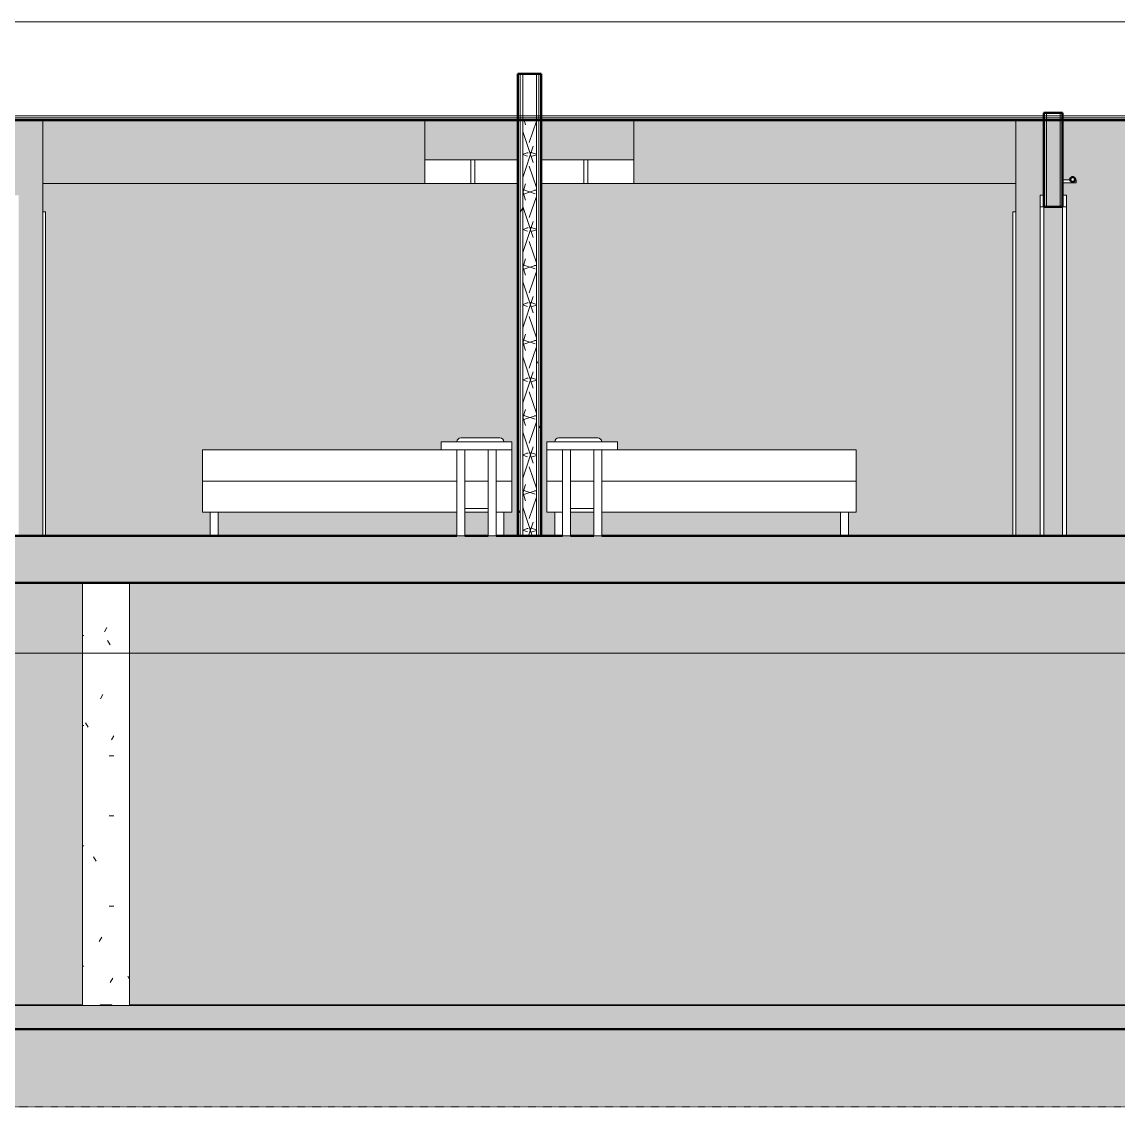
# Model space of a CAD drawing. Header units: inches. Extents: x 9584 to 15274, y -226 to 527.
# Drawn here: x 13887 to 14167, y -145.9 to 131.2 of the extents above; entities that cross this region are included whole.
import ezdxf

# ---------------------------------------------------------------- set-up
doc = ezdxf.new("R2010")
doc.units = ezdxf.units.IN
doc.header["$MEASUREMENT"] = 0
doc.linetypes.add('Aligning Line 1_8_', pattern=[0.25, 0.125, -0.125])
doc.linetypes.add('Grid Line 1_2_', pattern=[0.875, 0.5, -0.125, 0.125, -0.125])
for name, color, linetype, lineweight in [('0-5', 250, 'Continuous', 13), ('0-6', 90, 'Continuous', 5), ('A-AREA-PATT-2', 254, 'Continuous', 9), ('A-AREA-PATT-4', 41, 'Continuous', 9), ('A-DOOR-1', 7, 'Continuous', 9), ('A-DOOR-5', 250, 'Continuous', 13), ('A-DOOR-6', 10, 'Continuous', 50), ('A-DOOR-FRAM-1', 7, 'Continuous', 9), ('A-DOOR-FRAM-2', 50, 'Continuous', 20), ('A-FLOR-1', 192, 'Continuous', 50), ('A-FLOR-LEVL-1', 51, 'Grid Line 1_2_', 9), ('A-FLOR-MCUT', 51, 'Continuous', 13), ('A-FLOR-PATT-1', 8, 'Continuous', 9), ('A-GENM-2', 7, 'Continuous', 9), ('A-WALL-1', 250, 'Continuous', 13), ('A-WALL-2', 10, 'Continuous', 50), ('A-WALL-PATT-1', 253, 'Continuous', 9), ('A-WALL-PATT-2', 7, 'Continuous', 9), ('C-BLDG-PADS-1', 253, 'Continuous', 9), ('C-BLDG-PADS-2', 250, 'Continuous', 13), ('C-TOPO', 7, 'Continuous', 9), ('C-TOPO-1', 10, 'Continuous', 50), ('G-ANNO-SYMB', 111, 'Aligning Line 1_8_', 9), ('G-ANNO-SYMB-1', 147, 'Aligning Line 1_8_', 9), ('I-FURN-1', 7, 'Continuous', 9), ('I-WALL-1', 10, 'Continuous', 50), ('Q-CASE-2', 7, 'Continuous', 9), ('S-COLS', 52, 'Continuous', 9)]:
    doc.layers.add(name, color=color, linetype=linetype, lineweight=lineweight)
doc.layers.add('A-AREA-PATT-1', color=7, linetype='Continuous', lineweight=9, transparency=1)
pattern_1 = [(0, (3257.106, 59.024), (30.72, 7.68), [1.267, -21.773, 1.267, -21.773, -122.88]), (0, (3257.106, 59.024), (30.72, 7.68), [-46.08, 1.267, -44.813, 1.267, -21.773, -53.76]), (0, (3257.106, 59.024), (30.72, 7.68), [-115.2, 1.267, -14.093, 1.267, -37.133]), (120, (3268.626, 62.864), (-22.01108, 22.7643), [1.267, -21.773, 1.267, -21.773, -122.88]), (120, (3268.626, 62.864), (-22.01108, 22.7643), [-46.08, 1.267, -44.813, 1.267, -21.773, -53.76]), (120, (3268.626, 62.864), (-22.01108, 22.7643), [-115.2, 1.267, -14.093, 1.267, -37.133]), (240, (3272.466, 78.224), (-8.70892, -30.4443), [1.267, -21.773, 1.267, -21.773, -122.88]), (240, (3272.466, 78.224), (-8.70892, -30.4443), [-46.08, 1.267, -44.813, 1.267, -21.773, -53.76]), (240, (3272.466, 78.224), (-8.70892, -30.4443), [-115.2, 1.267, -14.093, 1.267, -37.133])]

# ---------------------------------------------------------------- blocks, each defined once
blk = doc.blocks.new('CTR - 2nd Phase_rvt-2-BUILDING SECTION - NORTH_SOUTH - LOOKING WEST')
at = {"layer": 'A-FLOR-LEVL-1'}
for p, q in [((1856.66, 0), (4168.71, 0)), ((1856.66, -30), (4168.71, -30)), ((1856.66, -120), (4168.71, -120))]:
    blk.add_line(p, q, dxfattribs=at)
blk = doc.blocks.new('FOLDING_SLIDING CLOSET - 60_ x 80_-1494136-BUILDING SECTION - NORTH_SOUTH - LOOKING WEST')
at = {"layer": 'A-DOOR-1'}
for p, q in [((2811.18, 82.75), (2811.93, 82.75)), ((2811.93, 82.75), (2811.93, 0))]:
    blk.add_line(p, q, dxfattribs=at)
blk = doc.blocks.new('OD_CW_Upper Cabinet - OD_CW_Upper Cabinet-1892285-BUILDING SECTION - NORTH_SOUTH - LOOKING WEST')
at = {"layer": 'Q-CASE-2'}
for p, q in [((2920.52, 90), (2920.52, 96)), ((2921.52, 96), (2920.52, 96)), ((2921.52, 96), (2921.52, 90)), ((2921.52, 90), (2921.52, 96)), ((2932.52, 96), (2921.52, 96))]:
    blk.add_line(p, q, dxfattribs=at)
blk = doc.blocks.new('OD_CW_Upper Cabinet - OD_CW_Upper Cabinet-1952713-BUILDING SECTION - NORTH_SOUTH - LOOKING WEST')
at = {"layer": 'Q-CASE-2'}
for q in [(2908.76, 96), (2920.52, 90)]:
    blk.add_line((2920.52, 96), q, dxfattribs=at)
blk = doc.blocks.new('FOLDING_SLIDING CLOSET - 60_ x 80_-V63-BUILDING SECTION - NORTH_SOUTH - LOOKING WEST')
at = {"layer": 'A-DOOR-1'}
for p, q in [((3058.99, 82.75), (3059.74, 82.75)), ((3058.99, 0), (3058.99, 82.75))]:
    blk.add_line(p, q, dxfattribs=at)
blk = doc.blocks.new('Interior_barn_door_18732 - Interior_barn_door_18732-1655839-BUILDING SECTION - NORTH_SOUTH - LOOKING WEST')
at = {"layer": 'A-DOOR-5'}
for p, q in [((3071.67, 90.96), (3073.64, 90.96)), ((3075.14, 90.15), (3071.67, 90.15)), ((3074.86, 90.96), (3075.14, 90.96)), ((3075.14, 90.96), (3075.14, 90.15))]:
    blk.add_line(p, q, dxfattribs=at)
at = {"layer": 'A-DOOR-6'}
for start, end in [(90, 270), (270, 90)]:
    blk.add_arc((3074.25, 91), 0.625, start, end, dxfattribs=at)
at = {"layer": 'A-DOOR-FRAM-1'}
for p, q in [((3065.92, 0), (3065.92, 84)), ((3066.92, 84), (3066.92, 0)), ((3071.67, 0), (3071.67, 84)), ((3072.67, 84), (3072.67, 0))]:
    blk.add_line(p, q, dxfattribs=at)
at = {"layer": 'A-DOOR-FRAM-2'}
for p, q in [((3065.92, 87), (3065.92, 84)), ((3066.92, 87), (3065.92, 87)), ((3066.92, 84), (3066.92, 87)), ((3072.67, 87), (3071.67, 87)), ((3071.67, 87), (3071.67, 84)), ((3072.67, 84), (3072.67, 87)), ((3065.92, 84), (3066.92, 84)), ((3071.67, 84), (3072.67, 84))]:
    blk.add_line(p, q, dxfattribs=at)
blk = doc.blocks.new('OD_CW_Upper Cabinet - OD_CW_Upper Cabinet-1892228-BUILDING SECTION - NORTH_SOUTH - LOOKING WEST')
at = {"layer": 'Q-CASE-2'}
for p, q in [((2949.4, 96), (2938.52, 96)), ((2950.4, 96), (2949.4, 96)), ((2949.4, 90), (2949.4, 96)), ((2949.4, 96), (2949.4, 90)), ((2950.4, 96), (2950.4, 90))]:
    blk.add_line(p, q, dxfattribs=at)
blk = doc.blocks.new('OD_CW_Upper Cabinet - OD_CW_Upper Cabinet-1952556-BUILDING SECTION - NORTH_SOUTH - LOOKING WEST')
at = {"layer": 'Q-CASE-2'}
for p in [(2950.4, 90), (2962.16, 96)]:
    blk.add_line(p, (2950.4, 96), dxfattribs=at)
blk = doc.blocks.new('Bed-Standard - Queen 60_ x 79_-1242961-BUILDING SECTION - NORTH_SOUTH - LOOKING WEST')
at = {"layer": 'I-FURN-1'}
for p, q in [((2952.95, 25), (2942.95, 25)), ((2939.95, 22), (2939.95, 14)), ((2957.95, 22), (3017.95, 22)), ((3017.95, 22), (3018.95, 22)), ((3018.95, 14), (3018.95, 22)), ((2939.95, 14), (2939.95, 6)), ((2939.95, 14), (2940.95, 14)), ((2940.95, 14), (2939.95, 14)), ((2940.95, 14), (2943.95, 14)), ((2943.95, 14), (2940.95, 14)), ((2945.95, 14), (2951.95, 14)), ((2951.95, 14), (2945.95, 14)), ((2953.95, 14), (3017.95, 14)), ((3017.95, 14), (2953.95, 14)), ((3017.95, 14), (3018.95, 14)), ((3018.95, 14), (3017.95, 14)), ((3018.95, 6), (3018.95, 14)), ((2940.95, 6), (2939.95, 6)), ((2943.95, 6), (2940.95, 6)), ((2941.95, 6), (2941.95, 0)), ((2941.95, 6), (2941.95, 0)), ((3017.95, 6), (2953.95, 6)), ((3014.95, 6), (3014.95, 0)), ((3014.95, 6), (3014.95, 0)), ((3016.95, 0), (3016.95, 6)), ((3016.95, 0), (3016.95, 6)), ((3018.95, 6), (3017.95, 6))]:
    blk.add_line(p, q, dxfattribs=at)
for centre, start, end in [((2942.95, 24), 90, 180), ((2952.95, 24), 0, 90)]:
    blk.add_arc(centre, 1, start, end, dxfattribs=at)
blk = doc.blocks.new('Table-Night Stand - 18_ x 18_ x 24_-1352623-BUILDING SECTION - NORTH_SOUTH - LOOKING WEST')
at = {"layer": 'I-FURN-1'}
for p, q in [((2939.95, 24), (2957.95, 24)), ((2939.95, 22), (2939.95, 24)), ((2957.95, 22), (2957.95, 24)), ((2957.95, 22), (2939.95, 22)), ((2943.95, 0), (2943.95, 22)), ((2945.95, 0), (2945.95, 22)), ((2951.95, 0), (2951.95, 22)), ((2953.95, 0), (2953.95, 22)), ((2945.95, 7), (2951.95, 7)), ((2945.95, 6), (2945.95, 7)), ((2951.95, 6), (2945.95, 6)), ((2951.95, 6), (2951.95, 7)), ((2945.95, 0), (2943.95, 0)), ((2953.95, 0), (2951.95, 0))]:
    blk.add_line(p, q, dxfattribs=at)
blk = doc.blocks.new('Bed-Standard - Queen 60_ x 79_-1433484-BUILDING SECTION - NORTH_SOUTH - LOOKING WEST')
at = {"layer": 'I-FURN-1'}
for p, q in [((3331.17, 25), (3321.17, 25)), ((3255.17, 22), (3255.17, 14)), ((3255.17, 22), (3256.17, 22)), ((3256.17, 22), (3316.17, 22)), ((3334.17, 14), (3334.17, 22)), ((3255.17, 14), (3255.17, 6)), ((3255.17, 14), (3256.17, 14)), ((3256.17, 14), (3255.17, 14)), ((3256.17, 14), (3320.17, 14)), ((3320.17, 14), (3256.17, 14)), ((3322.17, 14), (3328.17, 14)), ((3328.17, 14), (3322.17, 14)), ((3330.17, 14), (3333.17, 14)), ((3333.17, 14), (3330.17, 14)), ((3333.17, 14), (3334.17, 14)), ((3334.17, 14), (3333.17, 14)), ((3334.17, 6), (3334.17, 14)), ((3256.17, 6), (3255.17, 6)), ((3320.17, 6), (3256.17, 6)), ((3257.17, 6), (3257.17, 0)), ((3257.17, 6), (3257.17, 0)), ((3259.17, 0), (3259.17, 6)), ((3259.17, 0), (3259.17, 6)), ((3333.17, 6), (3330.17, 6)), ((3332.17, 0), (3332.17, 6)), ((3332.17, 0), (3332.17, 6)), ((3334.17, 6), (3333.17, 6))]:
    blk.add_line(p, q, dxfattribs=at)
for centre, start, end in [((3321.17, 24), 90, 180), ((3331.17, 24), 360, 90)]:
    blk.add_arc(centre, 1, start, end, dxfattribs=at)
blk = doc.blocks.new('Table-Night Stand - 18_ x 18_ x 24_-1372838-BUILDING SECTION - NORTH_SOUTH - LOOKING WEST')
at = {"layer": 'I-FURN-1'}
for p, q in [((3316.17, 24), (3334.17, 24)), ((3316.17, 24), (3316.17, 22)), ((3334.17, 24), (3334.17, 22)), ((3334.17, 22), (3316.17, 22)), ((3320.17, 22), (3320.17, 0)), ((3322.17, 22), (3322.17, 0)), ((3328.17, 22), (3328.17, 0)), ((3330.17, 22), (3330.17, 0)), ((3322.17, 7), (3328.17, 7)), ((3322.17, 7), (3322.17, 6)), ((3328.17, 6), (3322.17, 6)), ((3328.17, 7), (3328.17, 6)), ((3322.17, 0), (3320.17, 0)), ((3330.17, 0), (3328.17, 0))]:
    blk.add_line(p, q, dxfattribs=at)
blk = doc.blocks.new('CTR - 1st Phase - Unit Layouts_rvt-2-BUILDING SECTION - NORTH_SOUTH - LOOKING WEST')
at = {"layer": 'A-WALL-1'}
for p, q in [((3067.55, 84), (3067.55, 108)), ((3071.05, 84), (3071.05, 108)), ((2811.18, 106.12), (2811.18, 0)), ((2908.76, 90), (2908.76, 106.12)), ((2962.16, 106.12), (2962.16, 90)), ((3059.74, 0), (3059.74, 106.12)), ((2932.52, 90), (2811.18, 90)), ((3059.74, 90), (2938.52, 90)), ((3066.92, 0), (3066.92, 84)), ((3071.67, 84), (3071.67, 0))]:
    blk.add_line(p, q, dxfattribs=at)
at = {"layer": 'A-WALL-2'}
for p, q in [((3071.67, 108), (3066.92, 108)), ((3066.92, 108), (3066.92, 84)), ((3071.67, 84), (3071.67, 108)), ((3066.92, 84), (3071.67, 84))]:
    blk.add_line(p, q, dxfattribs=at)
at = {"layer": '0-5'}
for name, p in [('OD_CW_Upper Cabinet - OD_CW_Upper Cabinet-1952713-BUILDING SECTION - NORTH_SOUTH - LOOKING WEST', (0, 0)), ('OD_CW_Upper Cabinet - OD_CW_Upper Cabinet-1892285-BUILDING SECTION - NORTH_SOUTH - LOOKING WEST', (0, 0)), ('OD_CW_Upper Cabinet - OD_CW_Upper Cabinet-1892228-BUILDING SECTION - NORTH_SOUTH - LOOKING WEST', (0, 0)), ('OD_CW_Upper Cabinet - OD_CW_Upper Cabinet-1952556-BUILDING SECTION - NORTH_SOUTH - LOOKING WEST', (0, 0)), ('Interior_barn_door_18732 - Interior_barn_door_18732-1655839-BUILDING SECTION - NORTH_SOUTH - LOOKING WEST', (0, 0)), ('FOLDING_SLIDING CLOSET - 60_ x 80_-1494136-BUILDING SECTION - NORTH_SOUTH - LOOKING WEST', (0, 0)), ('FOLDING_SLIDING CLOSET - 60_ x 80_-V63-BUILDING SECTION - NORTH_SOUTH - LOOKING WEST', (0, 0)), ('Bed-Standard - Queen 60_ x 79_-1433484-BUILDING SECTION - NORTH_SOUTH - LOOKING WEST', (-403.2, 0)), ('Table-Night Stand - 18_ x 18_ x 24_-1372838-BUILDING SECTION - NORTH_SOUTH - LOOKING WEST', (-403.2, 0)), ('Bed-Standard - Queen 60_ x 79_-1242961-BUILDING SECTION - NORTH_SOUTH - LOOKING WEST', (0, 0)), ('Table-Night Stand - 18_ x 18_ x 24_-1352623-BUILDING SECTION - NORTH_SOUTH - LOOKING WEST', (0, 0))]:
    blk.add_blockref(name, p, dxfattribs=at)
blk = doc.blocks.new('CTR  - Topography_rvt-2-BUILDING SECTION - NORTH_SOUTH - LOOKING WEST')
at = {"layer": 'C-BLDG-PADS-1'}
h = blk.add_hatch(dxfattribs=at)
h.set_pattern_fill('FP_44', color=256, style=0, pattern_type=2)
h.set_pattern_definition([(50, (3257.106, 59.024), (27.5427, -2.40992), [2.88, -31.68]), (355, (3257.106, 59.024), (-5.32784, 28.88427), [2.304, -25.344]), (100.451, (3259.402, 58.823), (22.2153, 26.47393), [2.448, -26.924]), (46.184, (3257.106, 66.704), (40.9819, -6.3564), [4.32, -47.52]), (96.636, (3260.522, 66.175), (35.8907, 37.4062), [3.671, -40.386]), (351.184, (3257.106, 66.704), (35.891, 37.4062), [3.456, -38.016]), (21, (3260.946, 64.784), (22.92104, -15.46073), [2.88, -31.68]), (326, (3260.946, 64.784), (9.34353, 27.84574), [2.304, -25.344]), (71.451, (3262.856, 63.496), (32.26477, 12.3844), [2.448, -26.924]), (37.5, (3257.106, 59.024), (0.466855, 12.78271), [1.267, -23.77, 1.267, -24.461, -25.44]), (37.5, (3257.106, 59.024), (0.466855, 12.78271), [-50.765, 1.267, -24.173]), (7.5, (3257.106, 59.024), (10.10159, 15.14509), [1.267, -13.402, 1.267, -23.194, -9.696]), (7.5, (3257.106, 59.024), (10.10159, 15.14509), [-39.13, 1.267, -8.429]), (327.5, (3248.543, 59.024), (20.49916, -0.86578), [1.267, -8.333, 1.267, -28.685, -39.744]), (327.5, (3248.543, 59.024), (20.49916, -0.86578), [-39.552, 1.267, -38.477]), (317.5, (3244.703, 59.024), (22.39478, 3.8443), [1.267, -11.213, 1.267, -18.624, -28.224]), (317.5, (3244.703, 59.024), (22.39478, 3.8443), [-32.371, 1.267, -26.957])])
h.paths.add_polyline_path([(3277.51, -126), (3824.32, -126), (3824.32, -120), (1953.38, -120), (1953.38, -126), (3145.09, -126)], flags=0)
at = {"layer": 'C-TOPO'}
h = blk.add_hatch(dxfattribs=at)
h.set_pattern_fill('FP_51', color=256, style=0, pattern_type=2)
h.set_pattern_definition([(0, (3257.106, 59.024), (24, 24), [24, -24]), (0, (3257.106, 68.024), (24, 24), [24, -24]), (0, (3257.106, 77.024), (24, 24), [24, -24]), (90, (3260.106, 80.024), (-24, 24), [24, -24]), (90, (3269.106, 80.024), (-24, 24), [24, -24]), (90, (3278.106, 80.024), (-24, 24), [24, -24])])
h.paths.add_polyline_path([(3145.09, -145.9), (3824.32, -145.9), (3824.32, -126.01), (1953.38, -126.01), (1953.38, -145.9), (3012.68, -145.9)], flags=0)
at = {"layer": 'A-FLOR-LEVL-1'}
for p, q in [((1856.66, 0), (4168.71, 0)), ((1856.66, -120), (4168.71, -120))]:
    blk.add_line(p, q, dxfattribs=at)
at = {"layer": 'C-BLDG-PADS-2'}
for p, q in [((3824.32, -120), (1953.38, -120)), ((1953.38, -126), (3824.32, -126))]:
    blk.add_line(p, q, dxfattribs=at)
at = {"layer": 'C-TOPO'}
blk.add_line((3492.92, -126.01), (1953.38, -126.01), dxfattribs=at)
at = {"layer": 'C-TOPO-1'}
blk.add_line((3492.92, -126.01), (1953.38, -126.01), dxfattribs=at)
at = {"layer": 'G-ANNO-SYMB-1'}
blk.add_line((1953.38, 0), (4071.98, 0), dxfattribs=at)
blk = doc.blocks.new('Parking_Stall_Multiple - STANDARD-1953997-BUILDING SECTION - NORTH_SOUTH - LOOKING WEST')
at = {"layer": 'A-GENM-2'}
for p, q in [((2719.82, -119.75), (2821.32, -119.75)), ((2825.82, -119.75), (2828.82, -119.75)), ((2825.82, -119.75), (2825.82, -120)), ((2825.82, -119.75), (2828.82, -119.75)), ((2825.82, -119.75), (2825.82, -120)), ((2828.82, -120), (2828.82, -119.75)), ((2828.82, -119.75), (2828.82, -120)), ((2833.32, -119.75), (2934.82, -119.75)), ((2934.82, -119.75), (2937.82, -119.75)), ((2934.82, -119.75), (2934.82, -120)), ((2934.82, -119.75), (2937.82, -119.75)), ((2934.82, -119.75), (2934.82, -120)), ((2937.82, -120), (2937.82, -119.75)), ((2937.82, -119.75), (3043.82, -119.75)), ((2937.82, -119.75), (2937.82, -120)), ((3043.82, -119.75), (3046.82, -119.75)), ((3043.82, -119.75), (3043.82, -120)), ((3043.82, -119.75), (3046.82, -119.75)), ((3043.82, -119.75), (3043.82, -120)), ((3046.82, -120), (3046.82, -119.75)), ((3046.82, -119.75), (3148.32, -119.75)), ((3046.82, -119.75), (3046.82, -120))]:
    blk.add_line(p, q, dxfattribs=at)
blk = doc.blocks.new('CTR - 1st Phase - Common Walls_rvt-2-BUILDING SECTION - NORTH_SOUTH - LOOKING WEST')
at = {"layer": 'A-AREA-PATT-1'}
h = blk.add_hatch(color=256, dxfattribs=at)
h.paths.add_polyline_path([(1953.38, -120), (1953.82, -120), (1953.82, -119.75), (2167.32, -119.75), (2167.32, -12), (1953.38, -12)], flags=0)
h.paths.add_polyline_path([(3819.32, -120), (3819.32, -12), (3721.12, -12), (3721.12, -66.41), (3713.12, -66.41), (3713.12, -12), (3487.32, -12), (3487.32, -119.75), (3809.82, -119.75), (3809.82, -120)], flags=0)
h.paths.add_polyline_path([(2179.32, -119.75), (2494.32, -119.75), (2494.32, -12), (2492.14, -12), (2492.14, -66.41), (2484.14, -66.41), (2484.14, -12), (2253.74, -12), (2253.74, -66.41), (2245.74, -66.41), (2245.74, -12), (2179.32, -12), (2179.32, -61.78)], flags=0)
h.paths.add_polyline_path([(2610.82, -119.75), (2821.32, -119.75), (2821.32, -12), (2799.71, -12), (2799.71, -66.41), (2791.71, -66.41), (2791.71, -12), (2506.32, -12), (2506.32, -119.75), (2607.82, -119.75)], flags=0)
h.paths.add_polyline_path([(3414.11, -119.75), (3475.32, -119.75), (3475.32, -12), (3414.11, -12), (3414.11, -66.41), (3406.11, -66.41), (3406.11, -12), (3160.32, -12), (3160.32, -119.75), (3409.92, -119.75)], flags=0)
h.paths.add_polyline_path([(2833.32, -119.75), (3148.32, -119.75), (3148.32, -12), (3106.91, -12), (3106.91, -66.41), (3098.91, -66.41), (3098.91, -12), (2833.32, -12), (2833.32, -61.78)], flags=0)
at = {"layer": 'A-AREA-PATT-2'}
h = blk.add_hatch(color=256, dxfattribs=at)
h.paths.add_polyline_path([(2938.52, 0), (2941.97, 0), (2941.97, 6), (2939.95, 6), (2939.95, 24), (2941.95, 24), (2942.08, 24.5), (2942.45, 24.87), (2942.95, 25), (2952.95, 25), (2953.45, 24.87), (2953.81, 24.5), (2953.95, 24), (2957.95, 24), (2957.95, 22), (3018.95, 22), (3018.95, 6), (3016.92, 6), (3016.92, 0), (3058.99, 0), (3058.99, 82.75), (3059.74, 82.75), (3059.74, 0), (3065.92, 0), (3065.92, 87), (3066.92, 87), (3066.92, 0), (3071.67, 0), (3071.67, 87), (3072.67, 87), (3072.67, 0), (3097.57, 0), (3097.57, 13.5), (3093.24, 13.5), (3093.24, 18), (3100.02, 18), (3100.02, 83), (3134.12, 83), (3134.12, 106.12), (2938.52, 106.12), (2938.52, 96), (2962.16, 96), (2962.16, 90), (2938.52, 90), (2938.52, 1.3)], flags=0)
h.paths.add_polyline_path([(2943.92, 0), (2943.95, 0), (2943.92, 1.3)], flags=0)
h.paths.add_polyline_path([(2945.95, 0), (2951.95, 0), (2951.95, 6), (2945.95, 6), (2945.95, 1.3)], flags=0)
h.paths.add_polyline_path([(2953.95, 0), (3014.97, 0), (3014.97, 6), (2953.95, 6)], flags=0)
h.paths.add_polyline_path([(3072.67, 90.15), (3071.67, 90.15), (3071.67, 90.96), (3073.62, 91), (3073.8, 91.44), (3074.25, 91.62), (3074.69, 91.44), (3074.87, 90.96), (3075.14, 90.92), (3075.14, 90.15)], flags=0)
at = {"layer": 'A-AREA-PATT-4'}
h = blk.add_hatch(color=256, dxfattribs=at)
h.paths.add_polyline_path([(2918.97, 0), (2924.97, 0), (2924.97, 6), (2918.97, 6), (2918.97, 1.3)], flags=0)
h.paths.add_polyline_path([(2929.92, 0), (2932.52, 0), (2932.52, 90), (2908.76, 90), (2908.76, 96), (2932.52, 96), (2932.52, 106.12), (2704.7, 106.12), (2704.7, 51), (2706.55, 51), (2706.55, 83), (2742.55, 83), (2742.55, 18), (2766.82, 18), (2766.82, 0), (2798.25, 0), (2798.25, 87), (2799.25, 87), (2799.25, 0), (2804, 0), (2804, 87), (2805, 87), (2805, 0), (2811.18, 0), (2811.18, 82.75), (2811.93, 82.75), (2811.93, 0), (2854, 0), (2854, 6), (2851.97, 6), (2851.97, 22), (2912.97, 22), (2912.97, 24), (2916.97, 24), (2917.11, 24.5), (2917.47, 24.87), (2917.97, 25), (2927.97, 25), (2928.47, 24.87), (2928.84, 24.5), (2928.97, 24), (2930.97, 24), (2930.97, 6), (2928.95, 6), (2928.95, 0)], flags=0)
h.paths.add_polyline_path([(2745.6, 0), (2762.82, 0), (2762.82, 13.5), (2742.55, 13.5), (2742.55, 0)], flags=0)
h.paths.add_polyline_path([(2855.95, 0), (2916.97, 0), (2916.97, 6), (2855.95, 6), (2855.95, 1.3)], flags=0)
h.paths.add_polyline_path([(2777.68, 1), (2772.7, 1), (2772.7, 85.37), (2777.68, 85.37), (2777.68, 3)], flags=0)
h.paths.add_polyline_path([(2798.25, 90.15), (2795.78, 90.15), (2795.78, 90.96), (2796.05, 91), (2796.23, 91.44), (2796.67, 91.62), (2797.12, 91.44), (2797.32, 90.96), (2799.25, 90.96), (2799.25, 90.15)], flags=0)
at = {"layer": 'A-WALL-PATT-1'}
h = blk.add_hatch(dxfattribs=at)
h.set_pattern_fill('FP_52', color=256, style=0, pattern_type=2)
h.set_pattern_definition([(161.57, (3257.586, 59.504), (-3.8399538, -1.54e-05), [0, -27.322, 3.034, 0]), (18.43, (3256.626, 59.504), (-3.839954, 1.54e-05), [0, -27.322, 3.034, 0]), (108.43, (3257.586, 59.504), (1.919622, -9.6005246), [9.106, -21.25]), (71.57, (3256.626, 59.504), (1.919622, 9.6005246), [9.106, -21.25])])
h.paths.add_polyline_path([(2937.27, 0), (2937.27, 106.12), (2933.77, 106.12), (2933.77, 0), (2937.15, 0)], flags=0)
at = {"layer": 'A-WALL-PATT-2'}
h = blk.add_hatch(dxfattribs=at)
h.set_pattern_fill('FP_43', color=256, style=0, pattern_type=2)
h.set_pattern_definition(pattern_1)
h.paths.add_polyline_path([(2933.15, 0), (2933.15, 106.12), (2932.52, 106.12), (2932.52, 0)], flags=0)
h = blk.add_hatch(dxfattribs=at)
h.set_pattern_fill('FP_43', color=256, style=0, pattern_type=2)
h.set_pattern_definition(pattern_1)
h.paths.add_polyline_path([(2933.77, 0), (2933.77, 106.12), (2933.15, 106.12), (2933.15, 0)], flags=0)
h = blk.add_hatch(dxfattribs=at)
h.set_pattern_fill('FP_43', color=256, style=0, pattern_type=2)
h.set_pattern_definition(pattern_1)
h.paths.add_polyline_path([(2937.9, 0), (2937.9, 106.12), (2937.27, 106.12), (2937.27, 0)], flags=0)
h = blk.add_hatch(dxfattribs=at)
h.set_pattern_fill('FP_43', color=256, style=0, pattern_type=2)
h.set_pattern_definition(pattern_1)
h.paths.add_polyline_path([(2938.2, 0), (2938.52, 0), (2938.52, 106.12), (2937.9, 106.12), (2937.9, 0)], flags=0)
at = {"layer": 'A-FLOR-LEVL-1'}
for p, q in [((1856.66, 0), (4168.71, 0)), ((1856.66, -30), (4168.71, -30)), ((1856.66, -120), (4168.71, -120))]:
    blk.add_line(p, q, dxfattribs=at)
at = {"layer": 'A-WALL-1'}
for p, q in [((2933.15, 118), (2933.15, 0)), ((2933.77, 118), (2933.77, 0)), ((2937.27, 118), (2937.27, 0)), ((2937.9, 118), (2937.9, 0))]:
    blk.add_line(p, q, dxfattribs=at)
at = {"layer": 'G-ANNO-SYMB-1'}
blk.add_line((1953.38, 0), (4071.98, 0), dxfattribs=at)
at = {"layer": 'I-WALL-1'}
for p, q in [((2938.52, 118), (2932.52, 118)), ((2932.52, 118), (2932.52, 0)), ((2938.52, 0), (2938.52, 118)), ((2932.52, 0), (2938.52, 0))]:
    blk.add_line(p, q, dxfattribs=at)
at = {"layer": '0-5'}
blk.add_blockref('Parking_Stall_Multiple - STANDARD-1953997-BUILDING SECTION - NORTH_SOUTH - LOOKING WEST', (0, 0), dxfattribs=at)
blk = doc.blocks.new('Concrete-Rectangular-Column - ONE-1856735-BUILDING SECTION - NORTH_SOUTH - LOOKING WEST')
at = {"layer": 'S-COLS'}
h = blk.add_hatch(dxfattribs=at)
h.set_pattern_fill('FP_43', color=256, style=0, pattern_type=2)
h.set_pattern_definition(pattern_1)
h.paths.add_polyline_path([(2821.32, -120), (2825.82, -120), (2825.82, -119.75), (2828.82, -119.75), (2828.82, -120), (2833.32, -120), (2833.32, -12), (2821.32, -12), (2821.32, -119.75)], flags=0)
for p, q in [((2821.32, -120), (2821.32, -12)), ((2833.32, -12), (2833.32, -120))]:
    blk.add_line(p, q, dxfattribs=at)

msp = doc.modelspace()

# ---------------------------------------------------------------- hatches: boundary and pattern name
at = {"layer": 'A-FLOR-PATT-1'}
h = msp.add_hatch(dxfattribs=at)
h.set_pattern_fill('FP_43', color=256, style=0, pattern_type=2)
h.set_pattern_definition([(0, (14338.271, 59.024), (30.72, 7.68), [1.267, -21.773, 1.267, -21.773, -122.88]), (0, (14338.271, 59.024), (30.72, 7.68), [-46.08, 1.267, -44.813, 1.267, -21.773, -53.76]), (0, (14338.271, 59.024), (30.72, 7.68), [-115.2, 1.267, -14.093, 1.267, -37.133]), (120, (14349.791, 62.864), (-22.011075, 22.7643), [1.267, -21.773, 1.267, -21.773, -122.88]), (120, (14349.791, 62.864), (-22.011075, 22.7643), [-46.08, 1.267, -44.813, 1.267, -21.773, -53.76]), (120, (14349.791, 62.864), (-22.011075, 22.7643), [-115.2, 1.267, -14.093, 1.267, -37.133]), (240, (14353.631, 78.224), (-8.708925, -30.4443), [1.267, -21.773, 1.267, -21.773, -122.88]), (240, (14353.631, 78.224), (-8.708925, -30.4443), [-46.08, 1.267, -44.813, 1.267, -21.773, -53.76]), (240, (14353.631, 78.224), (-8.708925, -30.4443), [-115.2, 1.267, -14.093, 1.267, -37.133])])
h.paths.add_polyline_path([(14530.3435, 106.125), (14607.0322, 106.125), (14607.0322, 106.75), (13186.9891, 106.75), (13186.9891, 106.125), (14529.1891, 106.125)], flags=0)
h.paths.add_polyline_path([(14921.4246, 106.125), (14933.0141, 106.125), (14933.6391, 106.75), (14742.6447, 106.75), (14742.6447, 106.125), (14911.9891, 106.125)], flags=0)
h.paths.add_polyline_path([(13178.9891, 106.125), (13179.7391, 106.125), (13179.7391, 106.75), (13157.9641, 106.75), (13157.9641, 106.625), (13178.9891, 106.625), (13178.9891, 106.4506)], flags=0)
h = msp.add_hatch(dxfattribs=at)
h.set_pattern_fill('FP_44', color=256, style=0, pattern_type=2)
h.set_pattern_definition([(50, (14338.271, 59.024), (27.5427, -2.40992), [2.88, -31.68]), (355, (14338.27, 59.024), (-5.32784, 28.88427), [2.304, -25.344]), (100.451, (14340.567, 58.823), (22.2153, 26.47393), [2.448, -26.924]), (46.184, (14338.27, 66.704), (40.9819, -6.3564), [4.32, -47.52]), (96.636, (14341.687, 66.175), (35.8907, 37.4062), [3.671, -40.386]), (351.184, (14338.27, 66.704), (35.891, 37.4062), [3.456, -38.016]), (21, (14342.111, 64.784), (22.92104, -15.46073), [2.88, -31.68]), (326, (14342.11, 64.784), (9.34353, 27.84574), [2.304, -25.344]), (71.451, (14344.02, 63.496), (32.26477, 12.3844), [2.448, -26.924]), (37.5, (14338.271, 59.024), (0.466855, 12.78271), [1.267, -23.77, 1.267, -24.461, -25.44]), (37.5, (14338.271, 59.024), (0.466855, 12.78271), [-50.765, 1.267, -24.173]), (7.5, (14338.271, 59.024), (10.10159, 15.14509), [1.267, -13.402, 1.267, -23.194, -9.696]), (7.5, (14338.271, 59.024), (10.10159, 15.14509), [-39.13, 1.267, -8.429]), (327.5, (14329.708, 59.024), (20.49916, -0.86578), [1.267, -8.333, 1.267, -28.685, -39.744]), (327.5, (14329.708, 59.024), (20.49916, -0.86578), [-39.552, 1.267, -38.477]), (317.5, (14325.868, 59.024), (22.39478, 3.8443), [1.267, -11.213, 1.267, -18.624, -28.224]), (317.5, (14325.868, 59.024), (22.39478, 3.8443), [-32.371, 1.267, -26.957])])
h.paths.add_polyline_path([(13034.5465, -12), (14910.4891, -12), (14910.4891, 0), (13034.5465, 0)], flags=0)

# ---------------------------------------------------------------- linework, layer by layer
at = {"layer": 'A-FLOR-1'}
for p, q in [((13187.6141, 106.125), (14933.0141, 106.125)), ((13998.1398, 0), (13211.8641, 0)), ((14006.1398, 0), (14000.1398, 0)), ((14025.1119, 0), (14008.1398, 0)), ((14033.1119, 0), (14027.1119, 0)), ((14401.3398, 0), (14035.1119, 0)), ((13034.5465, -12), (14910.4891, -12))]:
    msp.add_line(p, q, dxfattribs=at)
at = {"layer": 'A-FLOR-LEVL-1'}
for p, q in [((12938.5758, 0), (15249.1298, 0)), ((12938.5758, -30), (15249.1298, -30)), ((12938.5758, -120), (15249.1298, -120))]:
    msp.add_line(p, q, dxfattribs=at)
at = {"layer": 'A-FLOR-MCUT'}
for p, q in [((14939.1391, 131.25), (13151.8391, 131.25)), ((14933.6391, 107.25), (13151.8391, 107.25)), ((14933.6391, 106.75), (13186.9891, 106.75))]:
    msp.add_line(p, q, dxfattribs=at)
at = {"layer": 'G-ANNO-SYMB'}
for p, q in [((13034.5465, 0), (15153.1465, 0)), ((13034.5465, -145.8387), (15153.1465, -145.8387))]:
    msp.add_line(p, q, dxfattribs=at)

# ---------------------------------------------------------------- block references
at = {"layer": '0-6'}
for name in ['CTR - 2nd Phase_rvt-2-BUILDING SECTION - NORTH_SOUTH - LOOKING WEST', 'CTR - 1st Phase - Common Walls_rvt-2-BUILDING SECTION - NORTH_SOUTH - LOOKING WEST', 'CTR  - Topography_rvt-2-BUILDING SECTION - NORTH_SOUTH - LOOKING WEST', 'CTR - 1st Phase - Unit Layouts_rvt-2-BUILDING SECTION - NORTH_SOUTH - LOOKING WEST']:
    msp.add_blockref(name, (11081.1653, 0), dxfattribs=at)
at = {"layer": 'S-COLS'}
msp.add_blockref('Concrete-Rectangular-Column - ONE-1856735-BUILDING SECTION - NORTH_SOUTH - LOOKING WEST', (11081.1653, 0), dxfattribs=at)

doc.saveas('drawing.dxf')
